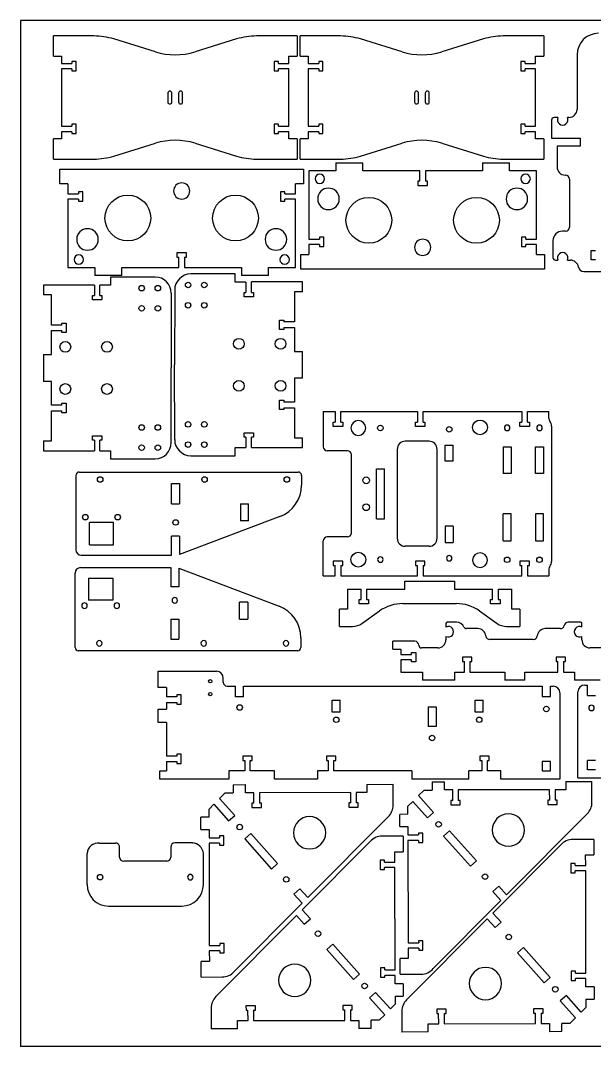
# Model space of a CAD drawing. Header units: millimetres. Extents: x -2614 to 1371, y 670 to 4202.
# Drawn here: x 101 to 528, y 3440 to 4202 of the extents above; entities that cross this region are included whole.
import ezdxf

# ---------------------------------------------------------------- set-up
doc = ezdxf.new("R2010")
doc.units = ezdxf.units.MM
doc.linetypes.add('HIDDEN', pattern=[9.525, 6.35, -3.175])
doc.layers.get('0').update_dxf_attribs({"lineweight": 70})
doc.layers.add('Hidden', color=7, linetype='HIDDEN', lineweight=70)

msp = doc.modelspace()

# ---------------------------------------------------------------- linework, layer by layer
at = {"color": 7, "lineweight": -3}
for p, q in [((1371.33, 4201.8), (101.33, 4201.8)), ((101.33, 4201.8), (101.33, 3439.8)), ((155.9, 4190.31), (125.77, 4190.31)), ((125.77, 4175.33), (125.77, 4190.31)), ((201.53, 4178.56), (170.64, 4188.09)), ((261.91, 4188.09), (231.01, 4178.56)), ((306.77, 4190.31), (276.65, 4190.31)), ((306.77, 4190.31), (306.77, 4175.33)), ((339.21, 4190.31), (309.08, 4190.31)), ((309.08, 4175.33), (309.08, 4190.31)), ((384.84, 4178.56), (353.95, 4188.09)), ((445.22, 4188.09), (414.32, 4178.56)), ((490.08, 4190.31), (459.96, 4190.31)), ((490.08, 4190.31), (490.08, 4175.33)), ((514.81, 4176.3), (514.81, 4135.8)), ((125.77, 4175.33), (131.77, 4175.33)), ((131.77, 4175.33), (131.77, 4169.96)), ((131.77, 4169.96), (139.57, 4169.96)), ((139.57, 4171.41), (139.57, 4169.96)), ((142.77, 4171.41), (139.57, 4171.41)), ((142.77, 4164.41), (142.77, 4171.41)), ((292.97, 4171.41), (289.77, 4171.41)), ((289.77, 4171.41), (289.77, 4164.41)), ((292.97, 4169.96), (292.97, 4171.41)), ((292.97, 4169.96), (300.77, 4169.96)), ((300.77, 4169.96), (300.77, 4175.33)), ((300.77, 4175.33), (306.77, 4175.33)), ((309.08, 4175.33), (315.08, 4175.33)), ((315.08, 4175.33), (315.08, 4169.96)), ((315.08, 4169.96), (322.88, 4169.96)), ((322.88, 4171.41), (322.88, 4169.96)), ((326.08, 4171.41), (322.88, 4171.41)), ((326.08, 4164.41), (326.08, 4171.41)), ((476.28, 4171.41), (473.08, 4171.41)), ((473.08, 4171.41), (473.08, 4164.41)), ((476.28, 4169.96), (476.28, 4171.41)), ((476.28, 4169.96), (484.08, 4169.96)), ((484.08, 4169.96), (484.08, 4175.33)), ((484.08, 4175.33), (490.08, 4175.33)), ((139.57, 4165.86), (131.77, 4165.96)), ((131.77, 4165.96), (131.77, 4123.24)), ((139.57, 4165.86), (139.57, 4164.41)), ((139.57, 4164.41), (142.77, 4164.41)), ((289.77, 4164.41), (292.97, 4164.41)), ((300.77, 4165.96), (292.97, 4165.86)), ((292.97, 4164.41), (292.97, 4165.86)), ((300.77, 4123.24), (300.77, 4165.96)), ((322.88, 4165.86), (315.08, 4165.96)), ((315.08, 4165.96), (315.08, 4123.24)), ((322.88, 4165.86), (322.88, 4164.41)), ((322.88, 4164.41), (326.08, 4164.41)), ((473.08, 4164.41), (476.28, 4164.41)), ((484.08, 4165.96), (476.28, 4165.86)), ((476.28, 4164.41), (476.28, 4165.86)), ((484.08, 4123.24), (484.08, 4165.96)), ((210.77, 4147.85), (210.77, 4141.35)), ((213.77, 4141.35), (213.77, 4147.85)), ((218.77, 4147.85), (218.77, 4141.35)), ((221.77, 4141.35), (221.77, 4147.85)), ((394.08, 4147.85), (394.08, 4141.35)), ((397.08, 4141.35), (397.08, 4147.85)), ((402.08, 4147.85), (402.08, 4141.35)), ((405.08, 4141.35), (405.08, 4147.85)), ((131.77, 4123.24), (139.57, 4123.34)), ((142.77, 4124.79), (139.57, 4124.79)), ((139.57, 4124.79), (139.57, 4123.34)), ((142.77, 4117.79), (142.77, 4124.79)), ((289.77, 4124.79), (289.77, 4117.79)), ((292.97, 4124.79), (289.77, 4124.79)), ((292.97, 4123.34), (292.97, 4124.79)), ((292.97, 4123.34), (300.77, 4123.24)), ((315.08, 4123.24), (322.88, 4123.34)), ((326.08, 4124.79), (322.88, 4124.79)), ((322.88, 4124.79), (322.88, 4123.34)), ((326.08, 4117.79), (326.08, 4124.79)), ((473.08, 4124.79), (473.08, 4117.79)), ((476.28, 4124.79), (473.08, 4124.79)), ((476.28, 4123.34), (476.28, 4124.79)), ((476.28, 4123.34), (484.08, 4123.24)), ((495.86, 4127.8), (495.86, 4114.48)), ((500.62, 4129.8), (497.86, 4129.8)), ((508.81, 4129.8), (507.65, 4129.8)), ((139.57, 4119.24), (131.77, 4119.24)), ((131.77, 4119.24), (131.77, 4113.87)), ((139.57, 4119.24), (139.57, 4117.79)), ((139.57, 4117.79), (142.77, 4117.79)), ((289.77, 4117.79), (292.97, 4117.79)), ((292.97, 4117.79), (292.97, 4119.24)), ((300.77, 4119.24), (292.97, 4119.24)), ((300.77, 4113.87), (300.77, 4119.24)), ((322.88, 4119.24), (315.08, 4119.24)), ((315.08, 4119.24), (315.08, 4113.87)), ((322.88, 4119.24), (322.88, 4117.79)), ((322.88, 4117.79), (326.08, 4117.79)), ((473.08, 4117.79), (476.28, 4117.79)), ((476.28, 4117.79), (476.28, 4119.24)), ((484.08, 4119.24), (476.28, 4119.24)), ((484.08, 4113.87), (484.08, 4119.24)), ((125.77, 4098.89), (125.77, 4113.87)), ((131.77, 4113.87), (125.77, 4113.87)), ((170.64, 4101.11), (201.53, 4110.64)), ((231.01, 4110.64), (261.91, 4101.11)), ((306.77, 4113.87), (300.77, 4113.87)), ((306.77, 4113.87), (306.77, 4098.89)), ((309.08, 4098.89), (309.08, 4113.87)), ((315.08, 4113.87), (309.08, 4113.87)), ((353.95, 4101.11), (384.84, 4110.64)), ((414.32, 4110.64), (445.22, 4101.11)), ((490.08, 4113.87), (484.08, 4113.87)), ((490.08, 4113.87), (490.08, 4098.89)), ((495.86, 4114.48), (517.04, 4114.48)), ((517.04, 4108.48), (499.99, 4108.48)), ((499.99, 4108.48), (499.99, 4092.98)), ((517.04, 4114.48), (517.04, 4108.48)), ((125.77, 4098.89), (155.9, 4098.89)), ((276.65, 4098.89), (306.77, 4098.89)), ((309.08, 4098.89), (339.21, 4098.89)), ((335.65, 4096.22), (355.65, 4096.22)), ((335.65, 4096.22), (335.65, 4090.22)), ((355.65, 4090.22), (355.65, 4096.22)), ((444.65, 4096.22), (464.65, 4096.22)), ((444.65, 4096.22), (444.65, 4090.22)), ((459.96, 4098.89), (490.08, 4098.89)), ((464.65, 4090.22), (464.65, 4096.22)), ((130.6, 4091.3), (311.6, 4091.3)), ((130.6, 4080.57), (130.6, 4091.3)), ((311.6, 4091.3), (311.6, 4080.57)), ((335.65, 4090.22), (315.65, 4090.22)), ((315.65, 4090.22), (315.65, 4039.5)), ((398.1, 4090.22), (355.65, 4090.22)), ((398.1, 4082.42), (398.1, 4090.22)), ((444.65, 4090.22), (402.2, 4090.22)), ((402.2, 4090.22), (402.2, 4082.42)), ((484.65, 4090.22), (464.65, 4090.22)), ((484.65, 4039.5), (484.65, 4090.22)), ((505.99, 4086.98), (506.22, 4086.98)), ((136.6, 4080.57), (130.6, 4080.57)), ((136.6, 4080.57), (136.6, 4073.12)), ((311.6, 4080.57), (305.6, 4080.57)), ((305.6, 4073.12), (305.6, 4080.57)), ((396.65, 4082.42), (396.65, 4079.22)), ((398.1, 4082.42), (396.65, 4082.42)), ((396.65, 4079.22), (403.65, 4079.22)), ((403.65, 4082.42), (402.2, 4082.42)), ((403.65, 4079.22), (403.65, 4082.42)), ((509.22, 4083.98), (509.22, 4048.31)), ((136.6, 4073.12), (144.4, 4073.12)), ((144.4, 4074.57), (144.4, 4073.12)), ((147.6, 4074.57), (144.4, 4074.57)), ((147.6, 4067.57), (147.6, 4074.57)), ((294.6, 4074.57), (294.6, 4067.57)), ((297.8, 4074.57), (294.6, 4074.57)), ((297.8, 4073.12), (297.8, 4074.57)), ((297.8, 4073.12), (305.6, 4073.12)), ((144.4, 4069.02), (136.6, 4069.02)), ((136.6, 4069.02), (136.6, 4018.3)), ((144.4, 4069.02), (144.4, 4067.57)), ((144.4, 4067.57), (147.6, 4067.57)), ((294.6, 4067.57), (297.8, 4067.57)), ((305.6, 4069.02), (297.8, 4069.02)), ((297.8, 4067.57), (297.8, 4069.02)), ((305.6, 4018.3), (305.6, 4069.02)), ((315.65, 4039.5), (323.45, 4039.5)), ((323.45, 4040.95), (323.45, 4039.5)), ((326.65, 4040.95), (323.45, 4040.95)), ((326.65, 4033.95), (326.65, 4040.95)), ((473.65, 4040.95), (473.65, 4033.95)), ((476.85, 4040.95), (473.65, 4040.95)), ((476.85, 4039.5), (476.85, 4040.95)), ((476.85, 4039.5), (484.65, 4039.5)), ((506.22, 4045.31), (503.95, 4045.31)), ((323.45, 4035.4), (315.65, 4035.4)), ((315.65, 4035.4), (315.65, 4027.95)), ((323.45, 4035.4), (323.45, 4033.95)), ((323.45, 4033.95), (326.65, 4033.95)), ((473.65, 4033.95), (476.85, 4033.95)), ((484.65, 4035.4), (476.85, 4035.4)), ((476.85, 4033.95), (476.85, 4035.4)), ((484.65, 4027.95), (484.65, 4035.4)), ((496.95, 4038.31), (496.95, 4025.8)), ((525.29, 4031.03), (528.49, 4031.03)), ((525.29, 4024.03), (525.29, 4031.03)), ((217.6, 4029.3), (217.6, 4026.1)), ((224.6, 4029.3), (217.6, 4029.3)), ((217.6, 4026.1), (219.05, 4026.1)), ((219.05, 4018.3), (219.05, 4026.1)), ((223.15, 4026.1), (224.6, 4026.1)), ((223.15, 4026.1), (223.15, 4018.3)), ((224.6, 4026.1), (224.6, 4029.3)), ((309.65, 4017.22), (309.65, 4027.95)), ((309.65, 4027.95), (315.65, 4027.95)), ((484.65, 4027.95), (490.65, 4027.95)), ((490.65, 4027.95), (490.65, 4017.22)), ((498.95, 4023.8), (500.62, 4023.8)), ((507.65, 4023.8), (509.9, 4023.8)), ((528.49, 4024.03), (525.29, 4024.03)), ((136.6, 4018.3), (156.6, 4018.3)), ((156.6, 4018.3), (156.6, 4012.3)), ((176.6, 4012.3), (176.6, 4018.3)), ((176.6, 4018.3), (219.05, 4018.3)), ((223.15, 4018.3), (265.6, 4018.3)), ((265.6, 4018.3), (265.6, 4012.3)), ((285.6, 4012.3), (285.6, 4018.3)), ((285.6, 4018.3), (305.6, 4018.3)), ((490.65, 4017.22), (309.65, 4017.22)), ((176.6, 4012.3), (156.6, 4012.3)), ((168.31, 4011.28), (168.31, 4005.28)), ((201.33, 4011.27), (168.31, 4011.28)), ((260.89, 4013.59), (227.86, 4013.58)), ((260.89, 4007.59), (260.89, 4013.59)), ((285.6, 4012.3), (265.6, 4012.3)), ((519.79, 4015.3), (536.29, 4015.3)), ((156.24, 4005.29), (118.34, 4005.3)), ((118.34, 4005.3), (118.34, 3998.03)), ((156.24, 4005.29), (156.24, 3997.49)), ((168.31, 4005.28), (160.34, 4005.28)), ((160.34, 3997.49), (160.34, 4005.28)), ((215.87, 4001.58), (215.86, 3946.08)), ((268.86, 4007.59), (260.89, 4007.59)), ((268.86, 4007.59), (268.86, 3999.8)), ((310.85, 4007.61), (272.96, 4007.6)), ((272.96, 3999.8), (272.96, 4007.6)), ((310.85, 4000.35), (310.85, 4007.61)), ((124.34, 3998.03), (118.34, 3998.03)), ((124.33, 3975.61), (124.34, 3998.03)), ((154.79, 3994.29), (154.79, 3997.49)), ((154.79, 3997.49), (156.24, 3997.49)), ((161.79, 3994.29), (154.79, 3994.29)), ((160.34, 3997.49), (161.79, 3997.49)), ((161.79, 3997.49), (161.79, 3994.29)), ((213.33, 3999.27), (213.34, 3943.78)), ((267.41, 3999.8), (268.86, 3999.8)), ((267.41, 3996.6), (267.41, 3999.8)), ((274.41, 3996.6), (267.41, 3996.6)), ((272.96, 3999.8), (274.41, 3999.8)), ((274.41, 3999.8), (274.41, 3996.6)), ((310.85, 4000.35), (304.85, 4000.34)), ((304.85, 4000.34), (304.86, 3977.93)), ((293.87, 3975.87), (293.86, 3979.37)), ((293.86, 3979.37), (297.06, 3979.37)), ((297.06, 3979.37), (297.07, 3977.92)), ((304.86, 3977.93), (297.07, 3977.92)), ((124.32, 3953.77), (124.33, 3971.5)), ((132.13, 3975.61), (124.33, 3975.61)), ((124.33, 3971.5), (132.13, 3971.51)), ((132.13, 3977.06), (135.33, 3977.06)), ((132.13, 3975.61), (132.13, 3977.06)), ((132.13, 3970.06), (132.13, 3971.51)), ((135.33, 3970.06), (132.13, 3970.06)), ((135.33, 3977.06), (135.33, 3973.56)), ((135.33, 3973.56), (135.33, 3970.06)), ((293.86, 3972.37), (293.87, 3975.87)), ((297.06, 3972.37), (293.86, 3972.37)), ((297.07, 3973.82), (297.06, 3972.37)), ((297.07, 3973.82), (304.87, 3973.82)), ((304.87, 3973.82), (304.87, 3956.09)), ((304.87, 3956.09), (310.87, 3956.09)), ((310.88, 3936.09), (310.87, 3956.09)), ((118.32, 3953.78), (118.32, 3933.77)), ((118.32, 3953.78), (124.32, 3953.77)), ((213.33, 3888.28), (213.34, 3943.78)), ((215.87, 3890.59), (215.86, 3946.08)), ((124.32, 3933.78), (118.32, 3933.77)), ((124.33, 3916.05), (124.32, 3933.78)), ((304.87, 3936.09), (304.87, 3918.36)), ((310.88, 3936.09), (304.87, 3936.09)), ((132.13, 3916.04), (132.13, 3917.49)), ((132.13, 3917.49), (135.33, 3917.49)), ((135.33, 3917.49), (135.33, 3913.99)), ((293.87, 3919.8), (297.07, 3919.8)), ((293.87, 3916.3), (293.87, 3919.8)), ((297.07, 3919.8), (297.07, 3918.35)), ((304.87, 3918.36), (297.07, 3918.35)), ((132.13, 3916.04), (124.33, 3916.05)), ((124.33, 3911.94), (132.13, 3911.94)), ((124.34, 3889.52), (124.33, 3911.94)), ((132.13, 3910.49), (132.13, 3911.94)), ((135.33, 3910.49), (132.13, 3910.49)), ((135.33, 3913.99), (135.33, 3910.49)), ((293.87, 3912.8), (293.87, 3916.3)), ((297.07, 3912.8), (293.87, 3912.8)), ((297.07, 3914.25), (297.07, 3912.8)), ((297.07, 3914.25), (304.87, 3914.25)), ((304.87, 3914.25), (304.86, 3891.83)), ((326.26, 3911.29), (326.26, 3885.29)), ((326.26, 3911.29), (335.21, 3911.29)), ((335.21, 3911.29), (335.21, 3903.49)), ((339.31, 3903.49), (339.31, 3911.29)), ((339.31, 3911.29), (396.32, 3911.29)), ((396.32, 3911.29), (396.32, 3903.49)), ((400.42, 3903.49), (400.42, 3911.29)), ((400.42, 3911.29), (473.9, 3911.29)), ((473.9, 3911.29), (473.9, 3903.49)), ((478, 3903.49), (478, 3911.29)), ((478, 3911.29), (493.95, 3911.29)), ((493.95, 3906.13), (493.95, 3911.29)), ((333.76, 3900.29), (333.76, 3903.49)), ((333.76, 3903.49), (335.21, 3903.49)), ((339.31, 3903.49), (340.76, 3903.49)), ((340.76, 3903.49), (340.76, 3900.29)), ((394.87, 3900.29), (394.87, 3903.49)), ((394.87, 3903.49), (396.32, 3903.49)), ((400.42, 3903.49), (401.87, 3903.49)), ((401.87, 3903.49), (401.87, 3900.29)), ((472.45, 3903.49), (473.9, 3903.49)), ((472.45, 3900.29), (472.45, 3903.49)), ((478, 3903.49), (479.45, 3903.49)), ((479.45, 3903.49), (479.45, 3900.29)), ((267.41, 3892.38), (267.41, 3895.58)), ((267.41, 3895.58), (274.41, 3895.58)), ((274.41, 3895.58), (274.41, 3892.38)), ((340.76, 3900.29), (333.76, 3900.29)), ((401.87, 3900.29), (394.87, 3900.29)), ((479.45, 3900.29), (472.45, 3900.29)), ((495.95, 3900.48), (495.95, 3800.11)), ((118.34, 3889.52), (124.34, 3889.52)), ((118.34, 3889.52), (118.35, 3882.25)), ((154.79, 3893.27), (161.79, 3893.27)), ((154.79, 3890.07), (154.79, 3893.27)), ((156.24, 3890.07), (154.79, 3890.07)), ((156.24, 3890.07), (156.24, 3882.27)), ((161.79, 3890.07), (160.34, 3890.07)), ((160.34, 3882.27), (160.34, 3890.07)), ((161.79, 3893.27), (161.79, 3890.07)), ((268.86, 3892.38), (267.41, 3892.38)), ((268.86, 3892.38), (268.86, 3884.58)), ((274.41, 3892.38), (272.96, 3892.38)), ((272.96, 3884.58), (272.96, 3892.38)), ((304.86, 3891.83), (310.85, 3891.83)), ((310.86, 3884.56), (310.85, 3891.83)), ((404.87, 3889.29), (387.2, 3889.29)), ((416.87, 3874.42), (416.87, 3886.42)), ((416.87, 3886.42), (422.87, 3886.42)), ((422.87, 3874.42), (422.87, 3886.42)), ((118.35, 3882.25), (156.24, 3882.27)), ((160.34, 3882.27), (168.31, 3882.27)), ((168.31, 3882.27), (168.31, 3876.27)), ((227.87, 3878.59), (260.89, 3878.58)), ((260.89, 3878.58), (260.89, 3884.58)), ((260.89, 3884.58), (268.86, 3884.58)), ((272.96, 3884.58), (310.86, 3884.56)), ((344.2, 3882.29), (329.26, 3882.29)), ((347.2, 3821.29), (347.2, 3879.29)), ((381.2, 3883.29), (381.2, 3817.29)), ((410.87, 3817.29), (410.87, 3883.29)), ((459.95, 3885.24), (459.95, 3865.24)), ((459.95, 3885.24), (465.95, 3885.24)), ((465.95, 3885.24), (465.95, 3865.24)), ((483.95, 3865.24), (483.95, 3885.24)), ((483.95, 3885.24), (489.95, 3885.24)), ((489.95, 3885.24), (489.95, 3865.24)), ((168.31, 3876.27), (201.34, 3876.29)), ((422.87, 3874.42), (416.87, 3874.42)), ((142.49, 3863.95), (142.49, 3808.71)), ((144.99, 3866.45), (307.69, 3866.45)), ((310.19, 3863.95), (310.19, 3856.77)), ((365.73, 3868.79), (371.73, 3868.79)), ((365.73, 3831.79), (365.73, 3868.79)), ((371.73, 3831.79), (371.73, 3868.79)), ((465.95, 3865.24), (459.95, 3865.24)), ((489.95, 3865.24), (483.95, 3865.24)), ((213.57, 3857.91), (219.57, 3857.91)), ((213.57, 3842.91), (213.57, 3857.91)), ((219.57, 3857.91), (219.57, 3842.91)), ((213.57, 3842.91), (219.57, 3842.91)), ((264.72, 3842.91), (270.72, 3842.91)), ((264.72, 3842.91), (264.72, 3830.24)), ((270.72, 3830.24), (270.72, 3842.91)), ((294.05, 3833.39), (219.57, 3805.16)), ((459.95, 3815.34), (459.95, 3835.34)), ((465.95, 3835.34), (459.95, 3835.34)), ((465.95, 3815.34), (465.95, 3835.34)), ((483.95, 3835.34), (483.95, 3815.34)), ((489.95, 3835.34), (483.95, 3835.34)), ((489.95, 3815.34), (489.95, 3835.34)), ((170.49, 3828.91), (152.49, 3828.91)), ((152.49, 3812.41), (152.49, 3828.91)), ((170.49, 3812.41), (170.49, 3828.91)), ((270.72, 3830.24), (264.72, 3830.24)), ((365.73, 3831.79), (371.73, 3831.79)), ((422.87, 3826.17), (416.87, 3826.17)), ((416.87, 3826.17), (416.87, 3814.17)), ((422.87, 3826.17), (422.87, 3814.17)), ((213.57, 3804.71), (213.57, 3818.91)), ((219.57, 3818.91), (213.57, 3818.91)), ((219.57, 3818.91), (219.57, 3805.16)), ((344.2, 3818.29), (329.26, 3818.29)), ((152.49, 3812.41), (170.49, 3812.41)), ((326.26, 3789.29), (326.26, 3815.29)), ((404.87, 3811.29), (387.2, 3811.29)), ((416.87, 3814.17), (422.87, 3814.17)), ((459.95, 3815.34), (465.95, 3815.34)), ((483.95, 3815.34), (489.95, 3815.34)), ((146.49, 3804.71), (213.57, 3804.71)), ((145.88, 3795.44), (212.96, 3795.44)), ((212.96, 3795.44), (212.96, 3781.24)), ((218.96, 3794.99), (293.44, 3766.76)), ((218.96, 3794.99), (218.96, 3781.24)), ((333.76, 3800.29), (333.76, 3797.09)), ((340.76, 3800.29), (333.76, 3800.29)), ((333.76, 3797.09), (335.21, 3797.09)), ((335.21, 3789.29), (335.21, 3797.09)), ((339.31, 3797.09), (340.76, 3797.09)), ((339.31, 3797.09), (339.31, 3789.29)), ((340.76, 3797.09), (340.76, 3800.29)), ((394.87, 3800.29), (394.87, 3797.09)), ((401.87, 3800.29), (394.87, 3800.29)), ((394.87, 3797.09), (396.32, 3797.09)), ((396.32, 3789.29), (396.32, 3797.09)), ((400.42, 3797.09), (401.87, 3797.09)), ((400.42, 3797.09), (400.42, 3789.29)), ((401.87, 3797.09), (401.87, 3800.29)), ((472.45, 3800.29), (472.45, 3797.09)), ((479.45, 3800.29), (472.45, 3800.29)), ((472.45, 3797.09), (473.9, 3797.09)), ((473.9, 3789.29), (473.9, 3797.09)), ((478, 3797.09), (479.45, 3797.09)), ((478, 3797.09), (478, 3789.29)), ((479.45, 3797.09), (479.45, 3800.29)), ((141.88, 3736.2), (141.88, 3791.44)), ((151.88, 3787.74), (151.88, 3771.24)), ((151.88, 3787.74), (169.88, 3787.74)), ((169.88, 3787.74), (169.88, 3771.24)), ((326.26, 3789.29), (335.21, 3789.29)), ((339.31, 3789.29), (396.32, 3789.29)), ((400.42, 3789.29), (473.9, 3789.29)), ((478, 3789.29), (493.95, 3789.29)), ((493.95, 3794.45), (493.95, 3789.29)), ((218.96, 3781.24), (212.96, 3781.24)), ((386.77, 3785.49), (423.77, 3785.49)), ((386.77, 3779.49), (386.77, 3785.49)), ((423.77, 3785.49), (423.77, 3779.49)), ((344.27, 3779.49), (354.37, 3779.49)), ((344.27, 3779.49), (344.27, 3764.49)), ((354.37, 3771.69), (354.37, 3779.49)), ((358.47, 3779.49), (386.77, 3779.49)), ((358.47, 3779.49), (358.47, 3771.69)), ((423.77, 3779.49), (452.07, 3779.49)), ((452.07, 3771.69), (452.07, 3779.49)), ((456.17, 3779.49), (466.27, 3779.49)), ((456.17, 3779.49), (456.17, 3771.69)), ((466.27, 3764.49), (466.27, 3779.49)), ((169.88, 3771.24), (151.88, 3771.24)), ((264.11, 3757.24), (264.11, 3769.91)), ((270.11, 3769.91), (264.11, 3769.91)), ((270.11, 3769.91), (270.11, 3757.24)), ((338.27, 3751.83), (338.27, 3764.49)), ((344.27, 3764.49), (338.27, 3764.49)), ((352.92, 3768.49), (352.92, 3771.69)), ((352.92, 3771.69), (354.37, 3771.69)), ((359.92, 3768.49), (352.92, 3768.49)), ((358.47, 3771.69), (359.92, 3771.69)), ((359.92, 3771.69), (359.92, 3768.49)), ((385.47, 3768.77), (425.07, 3768.77)), ((450.62, 3768.49), (450.62, 3771.69)), ((450.62, 3771.69), (452.07, 3771.69)), ((457.62, 3768.49), (450.62, 3768.49)), ((456.17, 3771.69), (457.62, 3771.69)), ((457.62, 3771.69), (457.62, 3768.49)), ((472.27, 3764.49), (466.27, 3764.49)), ((472.27, 3764.49), (472.27, 3751.83)), ((212.96, 3757.24), (212.96, 3742.24)), ((212.96, 3757.24), (218.96, 3757.24)), ((218.96, 3757.24), (218.96, 3742.24)), ((264.11, 3757.24), (270.11, 3757.24)), ((355.03, 3754.02), (368.18, 3763.29)), ((442.35, 3763.29), (455.51, 3754.02)), ((338.27, 3751.83), (348.11, 3751.83)), ((417.45, 3753.9), (417.45, 3751.35)), ((425.35, 3754.9), (418.45, 3754.9)), ((441.14, 3750.17), (432.65, 3750.17)), ((462.42, 3751.83), (472.27, 3751.83)), ((502.4, 3750.17), (491.27, 3750.17)), ((517.45, 3754.9), (508.26, 3754.9)), ((518.45, 3751.35), (518.45, 3753.9)), ((212.96, 3742.24), (218.96, 3742.24)), ((309.58, 3743.38), (309.58, 3736.2)), ((417.45, 3744.31), (417.45, 3741.83)), ((482.31, 3742), (450.1, 3742)), ((518.45, 3741.83), (518.45, 3744.31)), ((377.95, 3734.77), (377.95, 3740.77)), ((394.3, 3740.77), (377.95, 3740.77)), ((377.95, 3734.77), (383.95, 3734.77)), ((383.95, 3734.77), (383.95, 3730.95)), ((411.45, 3735.83), (399.3, 3735.83)), ((535.74, 3735.83), (524.45, 3735.83)), ((307.08, 3733.7), (144.38, 3733.7)), ((383.95, 3730.95), (391.75, 3730.95)), ((391.75, 3726.85), (383.95, 3726.85)), ((383.95, 3726.85), (383.95, 3717.9)), ((391.75, 3730.95), (391.75, 3732.4)), ((391.75, 3732.4), (394.95, 3732.4)), ((391.75, 3725.4), (391.75, 3726.85)), ((394.95, 3732.4), (394.95, 3725.4)), ((429.68, 3728.9), (429.68, 3725.7)), ((436.68, 3728.9), (429.68, 3728.9)), ((436.68, 3725.7), (436.68, 3728.9)), ((499.22, 3728.9), (499.22, 3725.7)), ((506.22, 3728.9), (499.22, 3728.9)), ((506.22, 3725.7), (506.22, 3728.9)), ((394.95, 3725.4), (391.75, 3725.4)), ((429.68, 3725.7), (431.13, 3725.7)), ((431.13, 3717.9), (431.13, 3725.7)), ((435.23, 3725.7), (436.68, 3725.7)), ((435.23, 3725.7), (435.23, 3717.9)), ((499.22, 3725.7), (500.67, 3725.7)), ((500.67, 3717.9), (500.67, 3725.7)), ((504.77, 3725.7), (506.22, 3725.7)), ((504.77, 3725.7), (504.77, 3717.9)), ((203.73, 3706.44), (203.73, 3718.43)), ((203.73, 3718.43), (246.93, 3718.43)), ((251.93, 3710.43), (251.93, 3713.43)), ((383.95, 3717.9), (399.95, 3717.9)), ((399.95, 3717.9), (399.95, 3711.9)), ((423.95, 3711.9), (399.95, 3711.9)), ((423.95, 3711.9), (423.95, 3717.9)), ((423.95, 3717.9), (431.13, 3717.9)), ((435.23, 3717.9), (461.21, 3717.9)), ((461.21, 3717.9), (461.21, 3711.9)), ((476.01, 3711.9), (461.21, 3711.9)), ((476.01, 3711.9), (476.01, 3717.9)), ((476.01, 3717.9), (500.67, 3717.9)), ((504.77, 3717.9), (512.95, 3717.9)), ((512.95, 3717.9), (512.95, 3711.9)), ((531.95, 3711.9), (512.95, 3711.9)), ((209.73, 3706.44), (203.73, 3706.44)), ((209.73, 3706.44), (209.73, 3699.48)), ((254.93, 3707.43), (261.13, 3707.43)), ((261.13, 3699.55), (261.13, 3707.43)), ((267.13, 3699.55), (267.13, 3707.43)), ((267.13, 3707.43), (489.05, 3707.43)), ((489.05, 3707.43), (489.05, 3699.65)), ((495.05, 3699.65), (495.05, 3707.43)), ((495.05, 3707.43), (497.15, 3707.43)), ((520.51, 3708.24), (522.61, 3708.24)), ((522.61, 3700.46), (522.61, 3708.24)), ((217.53, 3699.48), (209.73, 3699.48)), ((217.53, 3700.93), (217.53, 3699.48)), ((220.73, 3700.93), (217.53, 3700.93)), ((220.73, 3693.93), (220.73, 3700.93)), ((267.13, 3699.55), (261.13, 3699.55)), ((332.93, 3688.03), (332.93, 3697.03)), ((332.93, 3697.03), (338.93, 3697.03)), ((338.93, 3688.03), (338.93, 3697.03)), ((439.16, 3697.03), (445.16, 3697.03)), ((439.16, 3688.03), (439.16, 3697.03)), ((445.16, 3688.03), (445.16, 3697.03)), ((489.05, 3699.65), (495.05, 3699.65)), ((502.15, 3702.43), (502.15, 3638.46)), ((515.51, 3639.27), (515.51, 3703.24)), ((522.61, 3700.46), (528.61, 3700.46)), ((203.73, 3680.51), (203.73, 3690.38)), ((203.73, 3690.38), (209.73, 3690.38)), ((209.73, 3695.38), (209.73, 3690.38)), ((209.73, 3695.38), (217.53, 3695.38)), ((217.53, 3695.38), (217.53, 3693.93)), ((217.53, 3693.93), (220.73, 3693.93)), ((404.15, 3692.03), (404.15, 3677.37)), ((404.15, 3692.03), (410.15, 3692.03)), ((410.15, 3692.03), (410.15, 3677.37)), ((209.73, 3680.51), (203.73, 3680.51)), ((209.73, 3680.51), (209.73, 3655.51)), ((338.93, 3688.03), (332.93, 3688.03)), ((445.16, 3688.03), (439.16, 3688.03)), ((410.15, 3677.37), (404.15, 3677.37)), ((217.53, 3655.51), (209.73, 3655.51)), ((209.73, 3651.41), (209.73, 3644.45)), ((209.73, 3651.41), (217.53, 3651.41)), ((220.73, 3656.96), (217.53, 3656.96)), ((217.53, 3656.96), (217.53, 3655.51)), ((217.53, 3651.41), (217.53, 3649.96)), ((220.73, 3649.96), (220.73, 3656.96)), ((266.53, 3655.46), (266.53, 3652.26)), ((273.53, 3655.46), (266.53, 3655.46)), ((266.53, 3652.26), (267.98, 3652.26)), ((267.98, 3652.26), (267.98, 3644.46)), ((272.08, 3652.26), (273.53, 3652.26)), ((272.08, 3644.46), (272.08, 3652.26)), ((273.53, 3652.26), (273.53, 3655.46)), ((328.59, 3655.46), (328.59, 3652.26)), ((335.59, 3655.46), (328.59, 3655.46)), ((328.59, 3652.26), (330.04, 3652.26)), ((330.04, 3652.26), (330.04, 3644.46)), ((334.14, 3652.26), (335.59, 3652.26)), ((334.14, 3644.46), (334.14, 3652.26)), ((335.59, 3652.26), (335.59, 3655.46)), ((449.65, 3655.46), (442.65, 3655.46)), ((442.65, 3655.46), (442.65, 3652.26)), ((442.65, 3652.26), (444.1, 3652.26)), ((444.1, 3652.26), (444.1, 3644.46)), ((448.2, 3644.46), (448.2, 3652.26)), ((448.2, 3652.26), (449.65, 3652.26)), ((449.65, 3652.26), (449.65, 3655.46)), ((495.05, 3651.46), (489.05, 3651.46)), ((489.05, 3651.46), (489.05, 3644.46)), ((495.05, 3644.46), (495.05, 3651.46)), ((522.61, 3645.27), (522.61, 3652.27)), ((528.61, 3652.27), (522.61, 3652.27)), ((204.73, 3644.45), (209.73, 3644.45)), ((204.73, 3638.46), (204.73, 3644.45)), ((217.53, 3649.96), (220.73, 3649.96)), ((256.03, 3644.46), (256.03, 3638.46)), ((267.98, 3644.46), (256.03, 3644.46)), ((290.08, 3644.46), (272.08, 3644.46)), ((290.08, 3638.46), (290.08, 3644.46)), ((322.04, 3644.46), (322.04, 3638.46)), ((330.04, 3644.46), (322.04, 3644.46)), ((392.1, 3644.46), (334.14, 3644.46)), ((392.1, 3644.46), (392.1, 3638.46)), ((434.52, 3638.46), (434.52, 3644.46)), ((444.1, 3644.46), (434.52, 3644.46)), ((458.15, 3644.46), (448.2, 3644.46)), ((458.15, 3638.46), (458.15, 3644.46)), ((489.05, 3644.46), (495.05, 3644.46)), ((528.61, 3645.27), (522.61, 3645.27)), ((256.03, 3638.46), (204.73, 3638.46)), ((322.04, 3638.46), (290.08, 3638.46)), ((434.52, 3638.46), (392.1, 3638.46)), ((407.11, 3636.26), (416.27, 3636.31)), ((407.11, 3636.26), (407.13, 3630.27)), ((416.28, 3630.3), (416.27, 3636.31)), ((502.15, 3638.46), (458.15, 3638.46)), ((506.49, 3636.5), (525.9, 3636.59)), ((506.49, 3636.5), (506.5, 3630.52)), ((515.51, 3639.27), (559.51, 3639.27)), ((525.94, 3621.12), (525.9, 3636.59)), ((253.38, 3628.21), (249.25, 3624.06)), ((253.38, 3628.21), (259.38, 3628.22)), ((259.36, 3634.21), (268.52, 3634.26)), ((259.36, 3634.21), (259.38, 3628.22)), ((268.53, 3628.25), (268.52, 3634.26)), ((274.72, 3628.26), (268.53, 3628.25)), ((274.76, 3620.46), (274.72, 3628.26)), ((346.72, 3628.44), (278.81, 3628.27)), ((278.81, 3628.27), (278.85, 3620.47)), ((346.76, 3620.66), (346.72, 3628.44)), ((358.75, 3628.47), (350.81, 3628.45)), ((350.81, 3628.45), (350.85, 3620.66)), ((358.74, 3634.45), (378.15, 3634.54)), ((358.74, 3634.45), (358.75, 3628.47)), ((378.19, 3619.07), (378.15, 3634.54)), ((401.13, 3630.26), (397, 3626.11)), ((401.13, 3630.26), (407.13, 3630.27)), ((422.47, 3630.31), (416.28, 3630.3)), ((422.51, 3622.51), (422.47, 3630.31)), ((494.47, 3630.49), (426.56, 3630.32)), ((426.56, 3630.32), (426.6, 3622.52)), ((494.51, 3622.71), (494.47, 3630.49)), ((506.5, 3630.52), (498.56, 3630.5)), ((498.56, 3630.5), (498.6, 3622.71)), ((245.01, 3619.8), (241.41, 3616.18)), ((245.01, 3619.8), (255.98, 3607.48)), ((249.25, 3624.06), (260.46, 3611.46)), ((274.76, 3620.46), (273.31, 3620.46)), ((273.31, 3620.46), (273.32, 3617.26)), ((280.31, 3620.48), (278.85, 3620.47)), ((280.32, 3617.28), (280.31, 3620.48)), ((346.76, 3620.66), (345.31, 3620.65)), ((345.31, 3620.65), (345.32, 3617.45)), ((352.31, 3620.67), (350.85, 3620.66)), ((352.32, 3617.47), (352.31, 3620.67)), ((392.76, 3621.85), (389.16, 3618.23)), ((392.76, 3621.85), (403.73, 3609.53)), ((397, 3626.11), (408.21, 3613.51)), ((422.51, 3622.51), (421.06, 3622.51)), ((421.06, 3622.51), (421.07, 3619.31)), ((428.06, 3622.53), (426.6, 3622.52)), ((428.07, 3619.33), (428.06, 3622.53)), ((494.51, 3622.71), (493.06, 3622.7)), ((493.06, 3622.7), (493.07, 3619.5)), ((493.07, 3619.5), (500.07, 3619.52)), ((500.06, 3622.72), (498.6, 3622.71)), ((500.07, 3619.52), (500.06, 3622.72)), ((241.42, 3610.18), (241.41, 3616.18)), ((273.32, 3617.26), (280.32, 3617.28)), ((345.32, 3617.45), (352.32, 3617.47)), ((389.17, 3612.23), (383.18, 3612.22)), ((383.18, 3603.07), (383.18, 3612.22)), ((389.17, 3612.23), (389.16, 3618.23)), ((403.73, 3609.53), (408.21, 3613.51)), ((421.07, 3619.31), (428.07, 3619.33)), ((522.44, 3612.63), (462.53, 3552.47)), ((241.42, 3610.18), (235.43, 3610.17)), ((235.43, 3601.02), (235.43, 3610.17)), ((255.98, 3607.48), (260.46, 3611.46)), ((374.69, 3610.58), (314.78, 3550.42)), ((235.43, 3601.02), (241.44, 3601.03)), ((241.44, 3601.03), (241.45, 3594.84)), ((272.43, 3598.02), (267.95, 3594.03)), ((272.43, 3598.02), (292.37, 3575.6)), ((383.18, 3603.07), (389.19, 3603.08)), ((389.19, 3603.08), (389.2, 3596.89)), ((389.2, 3596.89), (397, 3596.89)), ((400.2, 3598.34), (397, 3598.34)), ((397, 3598.34), (397, 3596.89)), ((400.21, 3591.34), (400.2, 3598.34)), ((420.18, 3600.07), (415.7, 3596.08)), ((420.18, 3600.07), (440.12, 3577.65)), ((160.02, 3590.9), (171.98, 3590.91)), ((229.08, 3590.96), (215.98, 3590.95)), ((228.99, 3590.94), (229.08, 3590.96)), ((241.45, 3594.84), (249.25, 3594.84)), ((249.26, 3590.74), (241.46, 3590.75)), ((241.46, 3590.75), (241.62, 3514.84)), ((252.45, 3596.29), (249.25, 3596.29)), ((249.25, 3596.29), (249.25, 3594.84)), ((249.26, 3590.74), (249.26, 3589.29)), ((249.26, 3589.29), (252.46, 3589.29)), ((252.46, 3589.29), (252.45, 3596.29)), ((267.95, 3594.03), (287.89, 3571.61)), ((310.65, 3541.3), (360.96, 3591.82)), ((385.53, 3596.07), (370.08, 3596.04)), ((385.53, 3596.07), (385.53, 3584.46)), ((397.01, 3592.79), (389.21, 3592.8)), ((389.21, 3592.8), (389.37, 3516.89)), ((397.01, 3592.79), (397.01, 3591.34)), ((397.01, 3591.34), (400.21, 3591.34)), ((415.7, 3596.08), (435.64, 3573.66)), ((452.34, 3538.88), (502.65, 3589.4)), ((527.22, 3593.65), (511.77, 3593.62)), ((527.22, 3593.65), (527.22, 3582.04)), ((150.74, 3560.1), (150.74, 3583.16)), ((174.98, 3580.38), (174.98, 3587.91)), ((212.98, 3587.94), (212.98, 3587.55)), ((212.98, 3587.55), (212.98, 3580.38)), ((237.22, 3560.1), (237.22, 3583.16)), ((379.55, 3584.45), (385.53, 3584.46)), ((379.56, 3576.71), (379.55, 3584.45)), ((521.24, 3582.03), (527.22, 3582.04)), ((521.25, 3574.29), (521.24, 3582.03)), ((209.98, 3577.38), (177.98, 3577.38)), ((287.89, 3571.61), (292.37, 3575.6)), ((371.76, 3578.16), (368.56, 3578.17)), ((368.56, 3578.17), (368.57, 3571.17)), ((371.76, 3576.71), (371.76, 3578.16)), ((371.76, 3576.71), (379.56, 3576.71)), ((435.64, 3573.66), (440.12, 3577.65)), ((513.45, 3575.74), (510.25, 3575.75)), ((510.25, 3575.75), (510.26, 3568.75)), ((513.45, 3574.29), (513.45, 3575.74)), ((513.45, 3574.29), (521.25, 3574.29)), ((368.57, 3571.17), (371.77, 3571.17)), ((371.77, 3571.17), (371.77, 3572.62)), ((379.57, 3572.62), (371.77, 3572.62)), ((379.73, 3496.71), (379.57, 3572.62)), ((510.26, 3568.75), (513.46, 3568.75)), ((513.46, 3568.75), (513.46, 3570.2)), ((521.26, 3570.2), (513.46, 3570.2)), ((521.42, 3494.29), (521.26, 3570.2)), ((456.74, 3558.97), (452.25, 3554.99)), ((456.74, 3558.97), (462.53, 3552.47)), ((308.99, 3556.92), (304.5, 3552.94)), ((304.5, 3552.94), (310.54, 3546.16)), ((308.99, 3556.92), (314.78, 3550.42)), ((452.25, 3554.99), (458.29, 3548.21)), ((166.74, 3544.1), (221.22, 3544.1)), ((310.54, 3546.16), (260.23, 3495.64)), ((458.29, 3548.21), (407.98, 3497.69)), ((246.5, 3476.88), (306.41, 3537.04)), ((312.2, 3530.53), (306.41, 3537.04)), ((316.68, 3534.52), (310.65, 3541.3)), ((458.37, 3532.1), (452.34, 3538.88)), ((312.2, 3530.53), (316.68, 3534.52)), ((388.19, 3474.46), (448.1, 3534.62)), ((453.89, 3528.11), (448.1, 3534.62)), ((453.89, 3528.11), (458.37, 3532.1)), ((241.62, 3514.84), (249.42, 3514.84)), ((249.41, 3516.29), (249.42, 3514.84)), ((252.61, 3516.29), (249.41, 3516.29)), ((252.63, 3509.29), (252.61, 3516.29)), ((333.3, 3515.84), (328.82, 3511.86)), ((353.24, 3493.43), (333.3, 3515.84)), ((389.37, 3516.89), (397.17, 3516.89)), ((397.16, 3518.34), (397.17, 3516.89)), ((400.36, 3518.34), (397.16, 3518.34)), ((400.38, 3511.34), (400.36, 3518.34)), ((474.99, 3513.42), (470.51, 3509.44)), ((494.93, 3491.01), (474.99, 3513.42)), ((249.43, 3510.74), (241.62, 3510.75)), ((241.62, 3510.75), (241.64, 3503.01)), ((249.43, 3510.74), (249.43, 3509.29)), ((249.43, 3509.29), (252.63, 3509.29)), ((348.76, 3489.44), (328.82, 3511.86)), ((397.18, 3512.79), (389.37, 3512.8)), ((389.37, 3512.8), (389.39, 3505.06)), ((397.18, 3512.79), (397.18, 3511.34)), ((397.18, 3511.34), (400.38, 3511.34)), ((490.45, 3487.02), (470.51, 3509.44)), ((241.64, 3503.01), (235.65, 3503)), ((235.65, 3491.38), (235.65, 3503)), ((371.92, 3498.16), (368.72, 3498.17)), ((368.72, 3498.17), (368.74, 3491.17)), ((371.92, 3496.71), (371.92, 3498.16)), ((389.39, 3505.06), (383.4, 3505.05)), ((383.4, 3493.43), (383.4, 3505.05)), ((235.65, 3491.38), (251.11, 3491.42)), ((348.76, 3489.44), (353.24, 3493.43)), ((368.74, 3491.17), (371.94, 3491.17)), ((371.92, 3496.71), (379.73, 3496.71)), ((371.94, 3491.17), (371.94, 3492.62)), ((379.74, 3492.62), (371.94, 3492.62)), ((379.75, 3486.43), (379.74, 3492.62)), ((383.4, 3493.43), (398.86, 3493.47)), ((490.45, 3487.02), (494.93, 3491.01)), ((513.61, 3495.74), (510.41, 3495.75)), ((510.41, 3495.75), (510.43, 3488.75)), ((513.61, 3494.29), (513.61, 3495.74)), ((513.61, 3494.29), (521.42, 3494.29)), ((513.63, 3488.75), (513.63, 3490.2)), ((521.43, 3490.2), (513.63, 3490.2)), ((521.44, 3484.01), (521.43, 3490.2)), ((385.76, 3486.44), (379.75, 3486.43)), ((385.76, 3486.44), (385.76, 3477.29)), ((510.43, 3488.75), (513.63, 3488.75)), ((527.45, 3484.02), (521.44, 3484.01)), ((527.45, 3484.02), (527.45, 3474.87)), ((365.2, 3479.98), (360.72, 3476)), ((371.93, 3463.4), (360.72, 3476)), ((376.17, 3467.66), (365.2, 3479.98)), ((379.77, 3477.28), (385.76, 3477.29)), ((379.77, 3477.28), (379.78, 3471.28)), ((506.89, 3477.56), (502.41, 3473.58)), ((517.86, 3465.24), (506.89, 3477.56)), ((521.46, 3474.86), (527.45, 3474.87)), ((521.46, 3474.86), (521.47, 3468.86)), ((243, 3468.38), (243.04, 3452.92)), ((275.87, 3470.01), (268.87, 3469.99)), ((268.87, 3469.99), (268.88, 3466.79)), ((275.87, 3466.81), (275.87, 3470.01)), ((347.86, 3470.2), (340.86, 3470.18)), ((340.86, 3470.18), (340.88, 3466.98)), ((347.87, 3467), (347.86, 3470.2)), ((376.17, 3467.66), (379.78, 3471.28)), ((417.56, 3467.59), (410.56, 3467.57)), ((410.56, 3467.57), (410.57, 3464.37)), ((417.56, 3464.39), (417.56, 3467.59)), ((489.55, 3467.78), (482.55, 3467.76)), ((482.55, 3467.76), (482.57, 3464.56)), ((489.56, 3464.58), (489.55, 3467.78)), ((513.62, 3460.98), (502.41, 3473.58)), ((517.86, 3465.24), (521.47, 3468.86)), ((268.88, 3466.79), (270.33, 3466.79)), ((270.37, 3459.01), (270.33, 3466.79)), ((274.43, 3466.8), (275.87, 3466.81)), ((274.43, 3466.8), (274.46, 3459.02)), ((340.88, 3466.98), (342.33, 3466.99)), ((342.37, 3459.19), (342.33, 3466.99)), ((346.43, 3467), (347.87, 3467)), ((346.43, 3467), (346.46, 3459.2)), ((367.81, 3459.25), (371.93, 3463.4)), ((384.69, 3465.96), (384.73, 3450.5)), ((410.57, 3464.37), (412.02, 3464.37)), ((412.06, 3456.59), (412.02, 3464.37)), ((416.12, 3464.38), (417.56, 3464.39)), ((416.12, 3464.38), (416.15, 3456.6)), ((482.57, 3464.56), (484.02, 3464.57)), ((484.06, 3456.77), (484.02, 3464.57)), ((488.12, 3464.58), (489.56, 3464.58)), ((488.12, 3464.58), (488.15, 3456.78)), ((509.5, 3456.83), (513.62, 3460.98)), ((262.45, 3453.01), (243.04, 3452.92)), ((262.44, 3458.99), (270.37, 3459.01)), ((262.45, 3453.01), (262.44, 3458.99)), ((274.46, 3459.02), (342.37, 3459.19)), ((346.46, 3459.2), (352.66, 3459.21)), ((352.66, 3459.21), (352.67, 3453.2)), ((361.82, 3453.25), (352.67, 3453.2)), ((367.81, 3459.25), (361.81, 3459.24)), ((361.82, 3453.25), (361.81, 3459.24)), ((404.13, 3456.57), (412.06, 3456.59)), ((404.14, 3450.59), (404.13, 3456.57)), ((416.15, 3456.6), (484.06, 3456.77)), ((488.15, 3456.78), (494.35, 3456.79)), ((494.35, 3456.79), (494.36, 3450.78)), ((509.5, 3456.83), (503.5, 3456.82)), ((503.51, 3450.83), (503.5, 3456.82)), ((404.14, 3450.59), (384.73, 3450.5)), ((503.51, 3450.83), (494.36, 3450.78)), ((1371.33, 3439.8), (101.33, 3439.8))]:
    msp.add_line(p, q, dxfattribs=at)
at = {"color": 7, "lineweight": -3, "extrusion": (3.43728e-15, 6.12303e-17, -1)}
for centre, radius in [((-323.65, 4084.22), 3.5), ((-476.65, 4084.22), 3.5), ((-330.15, 4069.32), 8), ((-470.15, 4069.32), 8), ((-400.15, 4033.32), 6)]:
    msp.add_circle(centre, radius, dxfattribs=at)
at = {"color": 7, "lineweight": -3, "extrusion": (-3.43728e-15, 6.12303e-17, -1)}
for centre, radius in [((-221.1, 4075.2), 6), ((-151.1, 4039.2), 8), ((-291.1, 4039.2), 8), ((-144.6, 4024.3), 3.5), ((-297.6, 4024.3), 3.5)]:
    msp.add_circle(centre, radius, dxfattribs=at)
at = {"color": 7, "lineweight": -3}
for centre, radius in [((181.1, 4055.1), 17), ((261.1, 4055.1), 17), ((360.15, 4053.42), 17), ((440.15, 4053.42), 17), ((191.34, 4003.02), 2.05), ((203.34, 4003.02), 2.05), ((225.85, 4005.33), 2.05), ((237.85, 4005.33), 2.05), ((191.34, 3988.02), 2.05), ((203.34, 3988.02), 2.05), ((225.85, 3990.33), 2.05), ((237.85, 3990.33), 2.05), ((134.62, 3959.4), 4), ((165.62, 3959.4), 4), ((263.58, 3961.71), 4), ((294.58, 3961.71), 4), ((134.62, 3928.15), 4), ((165.62, 3928.15), 4), ((263.58, 3930.46), 4), ((294.58, 3930.46), 4), ((191.35, 3899.54), 2.05), ((203.35, 3899.54), 2.05), ((225.86, 3901.84), 2.05), ((237.86, 3901.84), 2.05), ((442.76, 3899.59), 5.5), ((368.73, 3899.14), 2.05), ((419.87, 3898.14), 2.05), ((191.35, 3884.54), 2.05), ((203.35, 3884.54), 2.05), ((225.86, 3886.84), 2.05), ((237.86, 3886.84), 2.05), ((160.49, 3860.91), 2.05), ((238.07, 3860.91), 2.05), ((299.19, 3860.91), 2.05), ((358.2, 3860.29), 2.5), ((358.2, 3840.29), 2.5), ((149.49, 3832.91), 2.05), ((173.49, 3832.91), 2.05), ((216.57, 3829.01), 2.05), ((352.31, 3801.39), 5.5), ((462.95, 3801.29), 2.05), ((486.95, 3801.29), 2.05), ((242.29, 3711.06), 1.25), ((242.29, 3701.54), 1.25), ((264.13, 3691.59), 2.05), ((492.05, 3690.46), 2.05), ((335.93, 3682.46), 2.05), ((442.16, 3682.46), 2.05), ((407.15, 3668.94), 2.05), ((264.21, 3602.75), 2.05), ((411.96, 3604.8), 2.05), ((160.48, 3565.58), 2.05), ((446.52, 3565.95), 2.05), ((298.77, 3563.9), 2.05), ((322.42, 3523.56), 2.05), ((464.11, 3521.14), 2.05), ((356.98, 3484.71), 2.05), ((498.67, 3482.29), 2.05)]:
    msp.add_circle(centre, radius, dxfattribs=at)
at = {"color": 7, "lineweight": -3, "extrusion": (0, 0, -1)}
for centre, radius in [((-352.31, 3899.19), 5.5), ((-462.95, 3899.29), 2.05), ((-486.95, 3899.29), 2.05), ((-442.76, 3800.99), 5.5)]:
    msp.add_circle(centre, radius, dxfattribs=at)
at = {"color": 7, "lineweight": -3, "extrusion": (-7.51582e-31, -7.66454e-45, -1)}
for centre in [(-368.73, 3801.44), (-419.87, 3802.44)]:
    msp.add_circle(centre, 2.05, dxfattribs=at)
at = {"color": 7, "lineweight": -3, "extrusion": (3.4659e-31, -4.69658e-16, -1)}
for centre in [(-215.96, 3771.14), (-148.88, 3767.24), (-172.88, 3767.24), (-159.88, 3739.24), (-237.46, 3739.24), (-298.58, 3739.24)]:
    msp.add_circle(centre, 2.05, dxfattribs=at)
at = {"color": 7, "lineweight": -3, "extrusion": (1.14383e-17, -4.9792e-17, -1)}
msp.add_circle((-525.61, 3691.27), 2.05, dxfattribs=at)
at = {"color": 7, "lineweight": -3, "extrusion": (-6.12303e-17, 4.27525e-15, -1)}
for centre in [(-463.84, 3600.55), (-316.09, 3598.5)]:
    msp.add_circle(centre, 12, dxfattribs=at)
at = {"color": 7, "lineweight": -3, "extrusion": (-4.9792e-17, -2.06695e-32, -1)}
msp.add_circle((-227.48, 3565.58), 2.05, dxfattribs=at)
at = {"color": 7, "lineweight": -3, "extrusion": (6.12303e-17, -4.27525e-15, -1)}
for centre in [(-305.09, 3488.96), (-446.78, 3486.54)]:
    msp.add_circle(centre, 12, dxfattribs=at)
at = {"color": 7, "lineweight": -3}
for centre, radius, start, end in [((530.81, 4176.3), 16, 90, 180), ((155.9, 4140.31), 50, 72.85233, 90), ((276.65, 4140.31), 50, 90, 107.14767), ((339.21, 4140.31), 50, 72.85233, 90), ((459.96, 4140.31), 50, 90, 107.14767), ((216.27, 4226.34), 50, 252.85233, 287.14767), ((399.58, 4226.34), 50, 252.85233, 287.14767), ((212.27, 4147.85), 1.5, 360, 180), ((220.27, 4147.85), 1.5, 360, 180), ((395.58, 4147.85), 1.5, 360, 180), ((403.58, 4147.85), 1.5, 360, 180), ((212.27, 4141.35), 1.5, 180, 0), ((220.27, 4141.35), 1.5, 180, 0), ((395.58, 4141.35), 1.5, 180, 0), ((403.58, 4141.35), 1.5, 180, 0), ((508.81, 4135.8), 6, 270, 360), ((497.86, 4127.8), 2, 90, 180), ((504.14, 4128.07), 3.92, 153.81145, 26.18855), ((216.27, 4062.86), 50, 72.85233, 107.14767), ((399.58, 4062.86), 50, 72.85233, 107.14767), ((155.9, 4148.89), 50, 270, 287.14767), ((276.65, 4148.89), 50, 252.85233, 270), ((339.21, 4148.89), 50, 270, 287.14767), ((459.96, 4148.89), 50, 252.85233, 270), ((505.99, 4092.98), 6, 180, 270), ((506.22, 4083.98), 3, 0, 90), ((506.22, 4048.31), 3, 270, 360), ((503.95, 4038.31), 7, 90, 180), ((498.95, 4025.8), 2, 180, 270), ((504.14, 4025.53), 3.92, 333.81145, 206.18855), ((509.9, 4017.8), 6, 8.62694, 90), ((519.79, 4019.3), 4, 188.62694, 270), ((201.33, 3999.27), 12, 0.01244, 89.97696), ((227.87, 4001.58), 12, 90.02637, 179.99089), ((496.95, 3906.13), 3, 180, 218.94244), ((489.95, 3900.48), 6, 360, 38.94244), ((201.33, 3888.29), 12, 270.02637, 359.99089), ((227.87, 3890.59), 12, 180.01244, 269.97696), ((387.2, 3883.29), 6, 90, 180), ((404.87, 3883.29), 6, 0, 90), ((329.26, 3885.29), 3, 180, 270), ((344.2, 3879.29), 3, 0, 90), ((144.99, 3863.95), 2.5, 90, 180), ((307.69, 3863.95), 2.5, 0, 90), ((285.19, 3856.77), 25, 290.76295, 0), ((329.26, 3815.29), 3, 90, 180), ((344.2, 3821.29), 3, 270, 0), ((387.2, 3817.29), 6, 180, 270), ((404.87, 3817.29), 6, 270, 360), ((146.49, 3808.71), 4, 180, 270), ((145.88, 3791.44), 4, 90, 180), ((496.95, 3794.45), 3, 141.05756, 180), ((489.95, 3800.11), 6, 321.05756, 0), ((284.58, 3743.38), 25, 0, 69.23705), ((385.47, 3738.77), 30, 90, 125.17657), ((425.07, 3738.77), 30, 54.82343, 90), ((348.11, 3763.83), 12, 270, 305.17657), ((418.45, 3753.9), 1, 90, 180), ((419.18, 3747.83), 3.92, 243.81145, 116.18855), ((425.35, 3748.9), 6, 24.10018, 90), ((432.65, 3752.17), 2, 204.10018, 270), ((441.14, 3744.17), 6, 5.31278, 90), ((462.42, 3763.83), 12, 234.82343, 270), ((491.27, 3744.17), 6, 90, 174.68722), ((502.4, 3753.17), 3, 270, 347.81253), ((508.26, 3751.9), 3, 90, 167.81253), ((516.72, 3747.83), 3.92, 63.81145, 296.18855), ((517.45, 3753.9), 1, 0, 90), ((411.45, 3741.83), 6, 270, 360), ((450.1, 3745), 3, 185.31278, 270), ((482.31, 3745), 3, 270, 354.68722), ((524.45, 3741.83), 6, 180, 270), ((144.38, 3736.2), 2.5, 180, 270), ((307.08, 3736.2), 2.5, 270, 0), ((394.3, 3737.77), 3, 0.68757, 90), ((399.3, 3737.83), 2, 180.68757, 270), ((246.93, 3713.43), 5, 360, 90), ((254.93, 3710.43), 3, 180, 270), ((497.15, 3702.43), 5, 360, 90), ((520.51, 3703.24), 5, 90, 180), ((513.94, 3621.09), 12, 315.11778, 0.14389), ((366.19, 3619.04), 12, 315.11778, 0.14389), ((159.21, 3582.44), 8.5, 84.51964, 175.13886), ((171.98, 3587.91), 3, 360, 90.04603), ((215.98, 3587.95), 3, 90.04603, 180.04603), ((228.75, 3582.44), 8.5, 4.86114, 88.36642), ((370.1, 3584.04), 12, 90.11778, 139.62858), ((511.79, 3581.62), 12, 90.11778, 139.62858), ((177.98, 3580.38), 3, 180, 270), ((209.98, 3580.38), 3, 270, 360), ((166.74, 3560.1), 16, 180, 270), ((221.22, 3560.1), 16, 270, 0), ((398.84, 3505.47), 12, 270.11778, 319.62858), ((251.09, 3503.42), 12, 270.11778, 319.62858), ((255, 3468.41), 12, 135.11778, 180.14389), ((396.69, 3465.99), 12, 135.11778, 180.14389)]:
    msp.add_arc(centre, radius, start, end, dxfattribs=at)
at = {"layer": 'Hidden', "lineweight": -3}
for p, q in [((245.01, 3619.8), (245.01, 3619.8)), ((249.25, 3624.06), (249.25, 3624.06)), ((392.76, 3621.85), (392.76, 3621.85)), ((397, 3626.11), (397, 3626.11)), ((408.21, 3613.51), (408.21, 3613.51)), ((255.98, 3607.48), (255.98, 3607.48)), ((260.46, 3611.46), (260.46, 3611.46)), ((403.73, 3609.53), (403.73, 3609.53)), ((272.43, 3598.02), (272.43, 3598.02)), ((420.18, 3600.07), (420.18, 3600.07)), ((267.95, 3594.03), (267.95, 3594.03)), ((415.7, 3596.08), (415.7, 3596.08)), ((292.37, 3575.6), (292.37, 3575.6)), ((440.12, 3577.65), (440.12, 3577.65)), ((287.89, 3571.61), (287.89, 3571.61)), ((435.64, 3573.66), (435.64, 3573.66)), ((456.74, 3558.97), (456.74, 3558.97)), ((304.5, 3552.94), (304.5, 3552.94)), ((308.99, 3556.92), (308.99, 3556.92)), ((452.25, 3554.99), (452.25, 3554.99)), ((462.53, 3552.47), (462.53, 3552.47)), ((310.54, 3546.16), (310.54, 3546.16)), ((314.78, 3550.42), (314.78, 3550.42)), ((458.29, 3548.21), (458.29, 3548.21)), ((306.41, 3537.04), (306.41, 3537.04)), ((310.65, 3541.3), (310.65, 3541.3)), ((452.34, 3538.88), (452.34, 3538.88)), ((312.2, 3530.53), (312.2, 3530.53)), ((316.68, 3534.52), (316.68, 3534.52)), ((448.1, 3534.62), (448.1, 3534.62)), ((453.89, 3528.11), (453.89, 3528.11)), ((458.37, 3532.1), (458.37, 3532.1)), ((333.3, 3515.84), (333.3, 3515.84)), ((474.99, 3513.42), (474.99, 3513.42)), ((328.82, 3511.86), (328.82, 3511.86)), ((470.51, 3509.44), (470.51, 3509.44)), ((353.24, 3493.43), (353.24, 3493.43)), ((494.93, 3491.01), (494.93, 3491.01)), ((348.76, 3489.44), (348.76, 3489.44)), ((490.45, 3487.02), (490.45, 3487.02)), ((360.72, 3476), (360.72, 3476)), ((365.2, 3479.98), (365.2, 3479.98)), ((506.89, 3477.56), (506.89, 3477.56)), ((376.17, 3467.66), (376.17, 3467.66)), ((502.41, 3473.58), (502.41, 3473.58)), ((371.93, 3463.4), (371.93, 3463.4)), ((513.62, 3460.98), (513.62, 3460.98)), ((517.86, 3465.24), (517.86, 3465.24))]:
    msp.add_line(p, q, dxfattribs=at)

doc.saveas('drawing.dxf')
